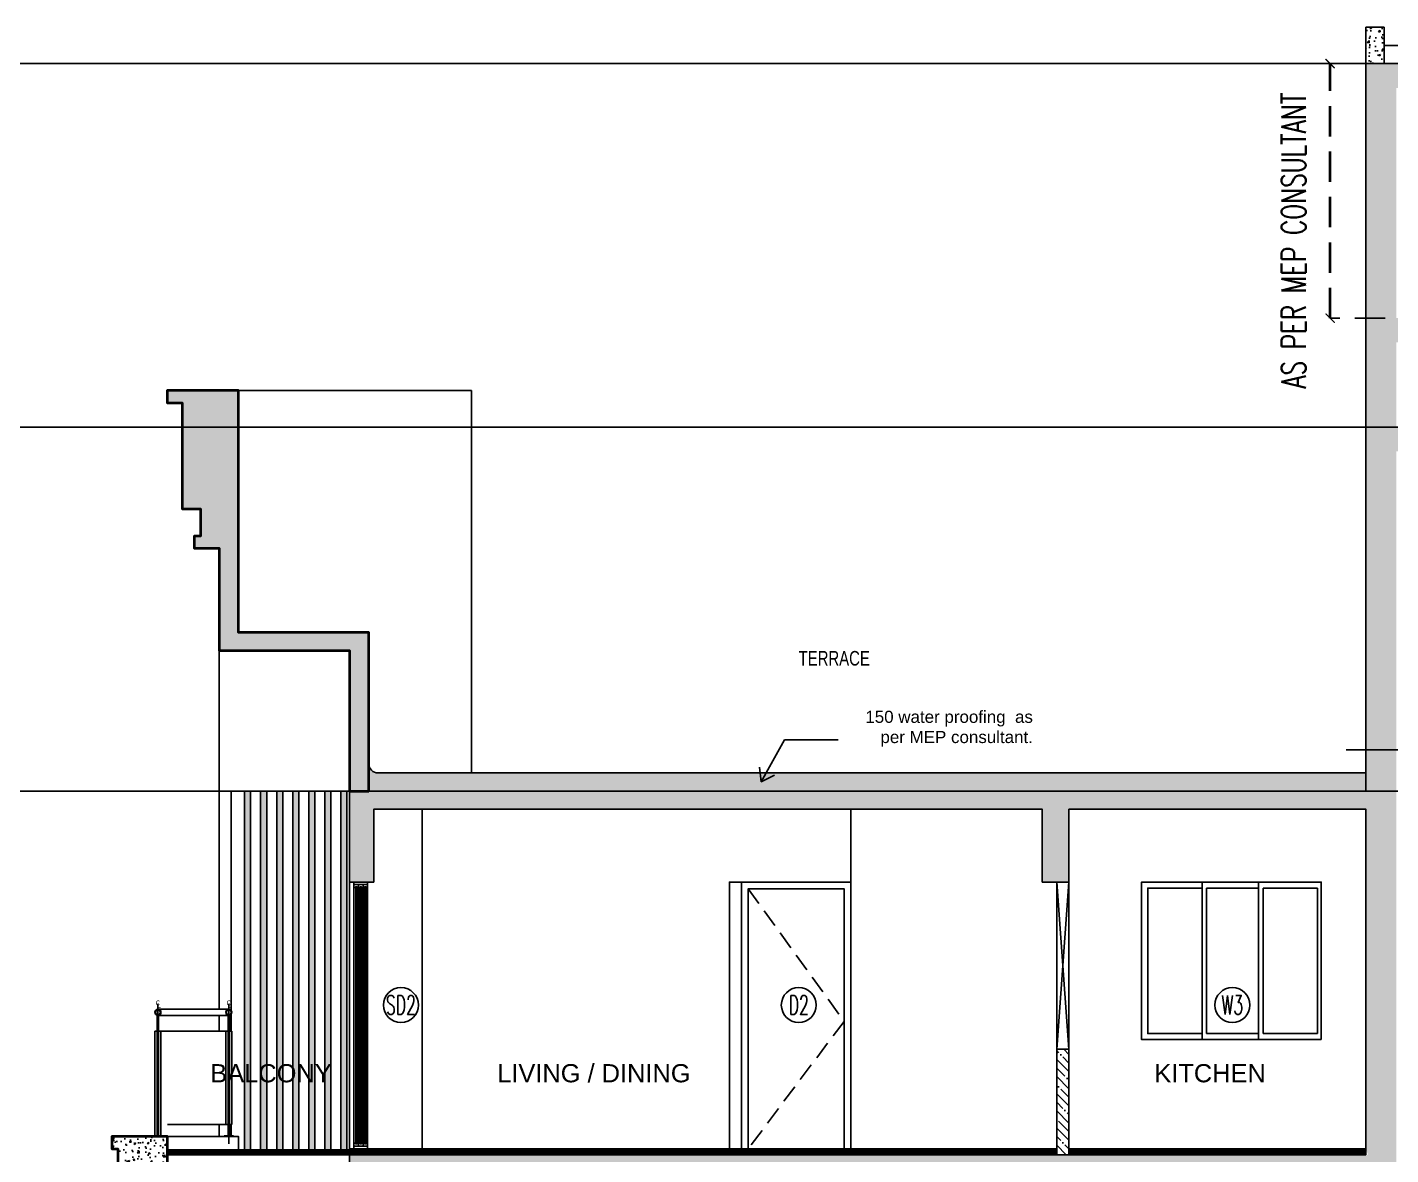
# Model space of a CAD drawing. Header units: millimetres. Extents: x -414464 to 1686, y -90036 to 108605.
# Drawn here: x -123459 to -112211, y 98565 to 107868 of the extents above; entities that cross this region are included whole.
import ezdxf
from ezdxf.enums import TextEntityAlignment as Align

# ---------------------------------------------------------------- set-up
doc = ezdxf.new("R2010")
doc.units = ezdxf.units.MM
doc.header["$LTSCALE"] = 1000
doc.header["$MEASUREMENT"] = 0
for name, pattern in [('( Hidden )', [0.375, 0.25, -0.125]), ('AUDIT_D_120904163729-0', [0]), ('CENTER', [2, 1.25, -0.25, 0.25, -0.25]), ('HIDDEN', [0.375, 0.25, -0.125]), ('HIDDEN2', [0.1875, 0.125, -0.0625]), ('T8_PROFILE SECTIONS$0$HIDDEN', [0.375, 0.25, -0.125])]:
    doc.linetypes.add(name, pattern=pattern)
doc.layers.get('0').update_dxf_attribs({"linetype": 'AUDIT_D_120904163729-0'})
for name, color, linetype in [('a-alu frame', 4, 'Continuous'), ('a-dim', 1, 'Continuous'), ('A-ELE', 1, 'Continuous'), ('a-ele 1', 252, 'Continuous'), ('a-floor finish', 26, 'Continuous'), ('a-hat rcc', 252, 'Continuous'), ('a-hat wall-100', 252, 'Continuous'), ('a-pl ele', 225, 'Continuous'), ('a-rcc', 3, 'Continuous'), ('A-RSP DOOR NO', 4, 'Continuous'), ('A-SUNK SLAB', 251, 'AUDIT_D_120904163729-0'), ('a-wall-100', 6, 'Continuous'), ('A-WIN', 5, 'Continuous'), ('a-window', 5, 'Continuous'), ('DETAIL TEXT', 84, 'HIDDEN'), ('Elev 01', 8, 'Continuous'), ('Elev 01 @ 1', 8, 'Continuous'), ('ELEV 5', 8, 'Continuous'), ('glass', 140, 'Continuous'), ('Leader', 2, 'AUDIT_D_120904163729-0'), ('LEVEL', 7, 'Continuous'), ('PRESTXT', 7, 'Continuous')]:
    doc.layers.add(name, color=color, linetype=linetype)
for name, color, linetype, lineweight in [('A-SLAB', 3, 'Continuous', 35), ('R0-18-10-2014-T1-1st Podium Floor Plan$0$Text', 7, 'Continuous', 0), ('T8_PROFILE SECTIONS$0$A-DIMENSION', 2, 'Continuous', 35), ('T8_PROFILE SECTIONS$0$a-Text', 4, 'Continuous', 0)]:
    doc.layers.add(name, color=color, linetype=linetype, lineweight=lineweight)
doc.styles.add('arial', font='sanss___.ttf')
doc.styles.add('ARIAL ARROW', font='arial.ttf')
doc.styles.add('DIM150', font='SIMPLEX.shx', dxfattribs={"width": 0.6})
doc.styles.add('Romans 1', font='romans.shx', dxfattribs={"height": 100})
doc.styles.add('T8_PROFILE SECTIONS$0$Romans 1', font='romans.shx', dxfattribs={"height": 200})
doc.styles.add('T8_PROFILE SECTIONS$0$RSP_TXT 500', font='swisscl.ttf', dxfattribs={"height": 250})
doc.dimstyles.new('ALPINE S', dxfattribs={"dimscale": 0, "dimtxt": 100, "dimasz": 75, "dimexe": 0, "dimexo": 0, "dimgap": 75, "dimtad": 1, "dimdec": 0, "dimzin": 0, "dimdsep": 46, "dimtxsty": 'Romans 1', "dimblk": 'ARCHTICK', "dimcen": 0.09, "dimclrd": 256, "dimclre": 256, "dimclrt": 7, "dimadec": 0, "dimazin": 0, "dimtfac": 1, "dimtdec": 0, "dimtofl": 0, "dimtmove": 1, "dimatfit": 0, "dimldrblk": 'OPEN90', "dimfxl": 1, "dimtolj": 1, "dimtzin": 0, "dimarcsym": 0})
doc.dimstyles.new('T8_PROFILE SECTIONS$0$ALPINE S', dxfattribs={"dimscale": 0, "dimtxt": 200, "dimasz": 75, "dimexe": 0, "dimexo": 0, "dimgap": 75, "dimtad": 1, "dimdec": 0, "dimzin": 0, "dimdsep": 46, "dimtxsty": 'T8_PROFILE SECTIONS$0$Romans 1', "dimblk": 'T8_PROFILE SECTIONS$0$_ArchTick', "dimcen": 0.09, "dimclrd": 256, "dimclre": 256, "dimclrt": 7, "dimadec": 0, "dimazin": 0, "dimtfac": 1, "dimtdec": 0, "dimtofl": 0, "dimtmove": 1, "dimatfit": 0, "dimldrblk": 'T8_PROFILE SECTIONS$0$_Open90', "dimfxl": 1, "dimtolj": 1, "dimtzin": 0, "dimarcsym": 0})

# ---------------------------------------------------------------- blocks, each defined once
blk = doc.blocks.new('A$C50ED7ECD')
at = {"layer": 'LEVEL', "color": 8, "linetype": 'HIDDEN2', "ltscale": 5}
for p, q in [((147.458654921169, 107.5678308440167), (63.49515281375341, 107.5678308440167)), ((147.458654921169, 104.5678315108671), (63.49514211126808, 104.5678315108682)), ((147.458654921169, 101.5649999453917), (63.49513061668841, 101.5649999453917))]:
    blk.add_line(p, q, dxfattribs=at)
blk = doc.blocks.new('window with railing')
at = {"layer": 'A-ELE'}
blk.add_lwpolyline([(-11244.8753560856, -340863.6866648021), (-11244.8753560856, -338663.6867499707)], dxfattribs=at)
at = {"layer": 'a-window', "color": 250}
for p, q in [((-11394.8753560856, -338708.6867806237), (-11394.8753560856, -340818.6867802009)), ((-11381.60035608523, -338708.6867806242), (-11381.60035608616, -340818.6867802023)), ((-11371.60035608523, -338708.6867806242), (-11371.60035608616, -340818.6867802023))]:
    blk.add_line(p, q, dxfattribs=at)
at = {"layer": 'a-window', "color": 1}
for p, q in [((-11357.3753560856, -338708.6867806242), (-11357.3753560856, -340818.6867802023)), ((-11319.8753560856, -338708.6867806242), (-11319.8753560856, -340818.6867802023)), ((-11319.8753560856, -338708.6867806237), (-11319.8753560856, -340818.6867802014)), ((-11282.3753560856, -338708.6867806237), (-11282.3753560856, -340818.6867802014))]:
    blk.add_line(p, q, dxfattribs=at)
at = {"layer": 'a-window', "color": 5}
for p, q in [((-11344.10035608616, -338708.6867806242), (-11344.10035608616, -340818.6867802009)), ((-11334.10035608523, -338708.6867806242), (-11334.10035608616, -340818.6867802014)), ((-11306.60035608616, -338708.6867806242), (-11306.60035608616, -340818.6867802009)), ((-11296.60035608523, -338708.6867806242), (-11296.60035608616, -340818.6867802014))]:
    blk.add_line(p, q, dxfattribs=at)
at = {"layer": 'a-window', "color": 4}
for points in [[(-11394.87535608653, -338683.6867806247), (-11394.87535608653, -338663.6867806247), (-11282.3753560856, -338663.6867806242), (-11282.3753560856, -338683.6867806242)], [(-11371.60035608523, -338708.6867806242), (-11357.3753560856, -338708.6867806242), (-11357.3753560856, -338683.6867806242), (-11394.87535608653, -338683.6867806247), (-11394.8753560856, -338708.6867806237), (-11381.60035608523, -338708.6867806242), (-11381.60035608523, -338702.6867806237), (-11371.60035608523, -338702.6867806242)], [(-11334.10035608523, -338708.6867806242), (-11319.8753560856, -338708.6867806237), (-11319.8753560856, -338683.6867806242), (-11357.3753560856, -338683.6867806242), (-11357.3753560856, -338708.6867806242), (-11344.10035608616, -338708.6867806242), (-11344.10035608523, -338702.6867806237), (-11334.10035608523, -338702.6867806242)], [(-11296.60035608523, -338708.6867806242), (-11282.3753560856, -338708.6867806237), (-11282.3753560856, -338683.6867806242), (-11319.8753560856, -338683.6867806242), (-11319.8753560856, -338708.6867806242), (-11306.60035608616, -338708.6867806242), (-11306.60035608523, -338702.6867806237), (-11296.60035608523, -338702.6867806242)], [(-11371.60035608616, -340818.6867802023), (-11357.3753560856, -340818.6867802023), (-11357.3753560856, -340843.6867802023), (-11394.8753560856, -340843.6867802023), (-11394.8753560856, -340818.6867802019), (-11381.60035608616, -340818.6867802023), (-11381.60035608523, -340824.6867802023), (-11371.60035608616, -340824.6867802023)], [(-11394.8753560856, -340863.6867495488), (-11394.8753560856, -340843.6867495488), (-11282.3753560856, -340843.6867802019), (-11282.3753560856, -340863.6867802019)], [(-11334.10035608616, -340818.6867802014), (-11319.8753560856, -340818.6867802014), (-11319.8753560856, -340843.6867802019), (-11357.3753560856, -340843.6867802023), (-11357.3753560856, -340818.6867802023), (-11344.10035608616, -340818.6867802023), (-11344.10035608616, -340824.6867802014), (-11334.10035608523, -340824.6867802014)], [(-11296.60035608616, -340818.6867802014), (-11282.3753560856, -340818.6867802014), (-11282.3753560856, -340843.6867802019), (-11319.8753560856, -340843.6867802023), (-11319.8753560856, -340818.6867802023), (-11306.60035608616, -340818.6867802023), (-11306.60035608616, -340824.6867802014), (-11296.60035608523, -340824.6867802014)]]:
    blk.add_lwpolyline(points, close=True, dxfattribs=at)
blk = doc.blocks.new('Door-Tag')
at = {"layer": 'A-RSP DOOR NO'}
blk.add_circle((2.79204505205e-05, 0.0008991847098514), 0.16, dxfattribs=at)
at = {"layer": 'A-RSP DOOR NO', "style": 'DIM150', "width": 0.6}
blk.add_attdef('DOOR-NO', text='', height=0.16, dxfattribs=at).set_placement((258.6177536226824, 64.00079918470873), align=Align.MIDDLE_CENTER)
blk = doc.blocks.new('_ArchTick')
at = {"color": 0, "linetype": 'ByBlock', "const_width": 0.15}
blk.add_lwpolyline([(-0.5, -0.5), (0.5, 0.5)], dxfattribs=at)
blk = doc.blocks.new('T8_PROFILE SECTIONS$0$_ArchTick')
at = {"color": 0, "linetype": 'ByBlock', "const_width": 0.15}
blk.add_lwpolyline([(-0.5, -0.5), (0.5, 0.5)], dxfattribs=at)
blk = doc.blocks.new('*D261')
at = {"layer": 'T8_PROFILE SECTIONS$0$A-DIMENSION', "linetype": 'T8_PROFILE SECTIONS$0$HIDDEN', "lineweight": -2, "transparency": 16777216}
for p, q in [((-112256.2613585335, 107567.8125036463), (-112711.147240657, 107567.8125036463)), ((-112256.2162126288, 105467.8256457716), (-112711.147240657, 105467.8256457716))]:
    blk.add_line(p, q, dxfattribs=at)
at = {"layer": 'T8_PROFILE SECTIONS$0$A-DIMENSION', "linetype": 'T8_PROFILE SECTIONS$0$HIDDEN', "transparency": 16777216}
blk.add_line((-112711.147240657, 105467.8256457716), (-112711.147240657, 107567.8125036463), dxfattribs=at)
at = {"layer": 'T8_PROFILE SECTIONS$0$A-DIMENSION', "linetype": 'ByBlock', "transparency": 16777216, "xscale": 75, "yscale": 75, "zscale": 75}
for p, rotation in [((-112711.147240657, 107567.8125036463), 90), ((-112711.147240657, 105467.8256457716), 270)]:
    blk.add_blockref('T8_PROFILE SECTIONS$0$_ArchTick', p, dxfattribs=dict(at, rotation=rotation))
at = {"layer": 'T8_PROFILE SECTIONS$0$A-DIMENSION', "color": 7, "linetype": 'ByBlock', "transparency": 16777216, "insert": (-113012.2168681439, 106108.0789061645), "char_height": 200, "attachment_point": 5, "rotation": 90, "style": 'T8_PROFILE SECTIONS$0$Romans 1'}
blk.add_mtext('\\A1;{\\W0.7;AS PER MEP CONSULTANT}', dxfattribs=at)
blk = doc.blocks.new('T8_PROFILE SECTIONS$0$_Open90')
at = {"color": 0, "linetype": 'ByBlock', "lineweight": -2}
for p, q in [((0, 0), (-1, 0)), ((-0.5, 0.5), (0, 0)), ((0, 0), (-0.5, -0.5))]:
    blk.add_line(p, q, dxfattribs=at)

msp = doc.modelspace()

# ---------------------------------------------------------------- hatches: boundary and pattern name
at = {"layer": 'a-dim', "ltscale": 0.7}
h = msp.add_hatch(color=8, dxfattribs=at)
edge = h.paths.add_edge_path()
edge.add_arc((-122381.280170076, 99740.00001370405), 25, 0, 360)
edge = h.paths.add_edge_path(flags=17)
edge.add_arc((-122381.280170076, 99740.00001370405), 20, 0, 360)
for points in [[(-122375.2551041017, 99583.74765023505), (-122387.2551041017, 99583.74765023505), (-122387.2551041017, 99558.74765023505), (-122375.2551041017, 99558.74765023505)], [(-122375.2508515654, 99583.74755808791), (-122387.2508515654, 99583.74755808791), (-122387.2508515654, 99558.74755808791), (-122375.2508515654, 99558.74755808791)]]:
    msp.add_hatch(color=8, dxfattribs=at).paths.add_polyline_path(points)
at = {"layer": 'a-floor finish', "ltscale": 3}
h = msp.add_hatch(dxfattribs=at)
h.set_pattern_fill('ANSI31', color=256, scale=100, angle=45)
h.set_pattern_definition([(90, (5105157.851785169, -1694940.867449597), (-12.5, 1.734723475976807e-15), [])])
h.paths.add_polyline_path([(-122301.2808191273, 98605.00001453022), (-120801.2795210237, 98605.00001454096), (-120801.281334924, 98564.99995332216), (-122301.2832157711, 98564.99995258551)])
at = {"layer": 'a-floor finish'}
h = msp.add_hatch(dxfattribs=at)
h.set_pattern_fill('ANSI31', color=256, scale=100, angle=45)
h.set_pattern_definition([(90, (10511838.7581658, -3460575.147288985), (-12.5, 1.734723475976807e-15), [])])
h.paths.add_polyline_path([(-120801.2802009296, 98565.00675470273), (-120801.2802009296, 98615.00675470245), (-114966.4822106626, 98614.99995354755), (-114966.4822106626, 98564.99995354761)])
h = msp.add_hatch(dxfattribs=at)
h.set_pattern_fill('ANSI31', color=256, scale=100, angle=45)
h.set_pattern_definition([(90, (10511208.109937, -3460575.147288985), (-12.5, 1.734723475976807e-15), [])])
h.paths.add_polyline_path([(-112416.2128655953, 98564.99995349326), (-112416.2128655953, 98614.99995349321), (-114866.7342437449, 98614.99995349617), (-114866.7342437449, 98564.99995349621)])
at = {"layer": 'a-hat rcc'}
h = msp.add_hatch(dxfattribs=at)
h.set_pattern_fill('AR-CONC', color=256, scale=20, style=0)
h.set_pattern_definition([(49.99999999999999, (-181260.0648309351, -158031.8356208354), (143.4520365201507, -12.55042699651902), [15, -165]), (355, (-181260.0648309351, -158031.8356208354), (-27.7502667226, 150.4384267400024), [12, -132]), (100.45144446, (-181248.1104947351, -158032.8814896354), (115.7017693454224, 137.8879981937259), [12.74803839999999, -140.2284223999999]), (46.18420000000002, (-181260.0648309351, -157991.8356208354), (213.4482661343145, -33.10385615861531), [22.49999999999999, -247.4999999999999]), (96.63563549, (-181242.2774819351, -157994.5942822354), (186.9323891348457, 194.8237201549101), [19.1220684, -210.342752]), (351.1841639899999, (-181260.0648309351, -157991.8356208354), (186.9323890109546, 194.823720053998), [18, -198.0000002]), (21, (-181240.0648309351, -158001.8356208354), (119.3814104236923, -80.52377813306776), [15, -165]), (326.0000000000001, (-181240.0648309351, -158001.8356208354), (48.66306638431634, 145.0300090093706), [12, -132]), (71.45144474, (-181230.1163801351, -158008.5459356354), (168.0444753459942, 64.50623056127077), [12.748038, -140.2284224]), (37.50000000000001, (-181260.0648309351, -158031.8356208354), (2.431971063458134, 66.5787707662623), [0, -130.4, 0, -134, 0, -132.5]), (7.499999999999999, (-181260.0648309351, -158031.8356208354), (52.61390748842972, 78.88234237647205), [0, -76.39999999999999, 0, -127.4, 0, -50.5]), (327.5, (-181304.6648309351, -158031.8356208354), (106.7644872344818, -4.510974346875951), [0, -50, 0, -156, 0, -207]), (317.5, (-181324.6648309351, -158031.8356208354), (116.6372338684772, 20.02099646646354), [0, -65, 0, -103.6, 0, -147])])
h.paths.add_polyline_path([(-112416.2128655962, 107567.8442865936), (-112416.2128655962, 107867.8442865938), (-112266.2128655953, 107867.8442865938), (-112266.2128655962, 107567.8447344424)])
h = msp.add_hatch(dxfattribs=at)
h.set_pattern_fill('AR-CONC', color=256, scale=20, style=0)
h.set_pattern_definition([(49.99999999999999, (5102238.445082882, -1772900.867448915), (143.4520365201507, -12.55042699651902), [15, -165]), (355, (5102238.445082882, -1772900.867448915), (-27.7502667226, 150.4384267400024), [12, -132]), (100.45144446, (5102250.399419082, -1772901.913317715), (115.7017693454224, 137.8879981937259), [12.74803839999998, -140.2284223999997]), (46.1842, (5102238.445082882, -1772860.867448915), (213.4482661343145, -33.10385615861531), [22.49999999999996, -247.4999999999997]), (96.63563548999997, (5102256.232431883, -1772863.626110315), (186.9323891348457, 194.8237201549101), [19.1220684, -210.342752]), (351.1841639899999, (5102238.445082882, -1772860.867448915), (186.9323890109546, 194.823720053998), [18, -198.0000002]), (20.99999999999999, (5102258.445082882, -1772870.867448915), (119.3814104236923, -80.52377813306776), [15, -165]), (326, (5102258.445082882, -1772870.867448915), (48.66306638431634, 145.0300090093706), [12, -132]), (71.45144474000001, (5102268.393533682, -1772877.577763715), (168.0444753459942, 64.50623056127077), [12.748038, -140.2284224]), (37.50000000000001, (5102238.445082882, -1772900.867448915), (2.431971063458134, 66.5787707662623), [0, -130.4, 0, -134, 0, -132.5]), (7.499999999999991, (5102238.445082882, -1772900.867448915), (52.61390748842972, 78.88234237647205), [0, -76.39999999999998, 0, -127.4, 0, -50.49999999999999]), (327.5, (5102193.845082883, -1772900.867448915), (106.7644872344818, -4.510974346875952), [0, -50.00000000000001, 0, -156, 0, -207]), (317.5, (5102173.845082883, -1772900.867448915), (116.6372338684772, 20.02099646646354), [0, -65, 0, -103.6, 0, -147])])
edge = h.paths.add_edge_path()
edge.add_line((-103990.9430540304, 101564.9999529244), (-103990.9430540304, 104367.8119066441))
edge.add_line((-103990.9430540304, 104367.8119066441), (-105992.8299897104, 104368.6325104749))
edge.add_line((-105992.8299897106, 104368.6325104758), (-105992.8299894917, 101564.918683416))
edge.add_line((-105992.8299894917, 101564.9186834151), (-106190.9139330394, 101564.9999527941))
edge.add_line((-106190.9139330394, 101564.9999527941), (-106191.3804414794, 104368.632510474))
edge.add_line((-106191.3804414792, 104368.6325104749), (-112166.1415826069, 104367.8445530431))
edge.add_line((-112166.1415833647, 104367.8445382047), (-112166.1415833647, 101564.9999376511))
edge.add_line((-112166.1415833647, 101564.9999376511), (-112392.7937112572, 101564.9999524895))
edge.add_line((-112416.2128655939, 101564.9999524895), (-112416.2128655967, 107567.8442865936))
edge.add_line((-112392.7937112597, 107567.8442865927), (-103740.9888233773, 107567.8119066441))
edge.add_line((-103740.9888233773, 107567.8119066451), (-103740.9888233773, 106967.8119066451))
edge.add_line((-103740.9888233773, 106967.8119066451), (-103941.1535430104, 106967.811906632))
edge.add_line((-103941.1535430101, 106967.811906632), (-103941.1535430111, 107367.8119066311))
edge.add_line((-103941.1535430111, 107367.811906632), (-108566.4593337516, 107367.8306099279))
edge.add_line((-108566.459333752, 107367.830609927), (-108566.459333752, 105267.7956598569))
edge.add_line((-108566.459333752, 105267.7956598569), (-112166.1629677558, 105267.8549986956))
edge.add_line((-112166.1629677558, 105267.8549986956), (-112166.1463347602, 104567.8425937257))
edge.add_line((-112166.1463347602, 104567.8425937257), (-103740.9888233757, 104567.811906632))
edge.add_line((-103740.9888233754, 104567.811906633), (-103740.9888233745, 101564.9999529123))
edge.add_line((-103740.9888233745, 101564.9999529123), (-103990.9430540304, 101564.9999529254))
edge = h.paths.add_edge_path(flags=16)
edge.add_line((-112166.212865581, 107367.8434234091), (-112166.1677196801, 105467.8433539194))
edge.add_line((-112166.1677196801, 105467.8433539194), (-108766.4593337495, 105468.0955620548))
edge.add_line((-108766.4593337502, 105468.0955620548), (-108766.459333752, 107368.0955620566))
edge.add_line((-108766.459333752, 107368.0955620566), (-112166.2128655953, 107367.8440031549))
at = {"layer": 'a-hat rcc', "ltscale": 2}
h = msp.add_hatch(dxfattribs=at)
h.set_pattern_fill('AR-CONC', color=256, scale=20, style=0)
h.set_pattern_definition([(49.99999999999999, (-171093.7882559519, -158031.867919245), (143.4520365201507, -12.55042699651902), [15, -165]), (355, (-171093.7882559519, -158031.867919245), (-27.7502667226, 150.4384267400024), [12, -132]), (100.45144446, (-171081.8339197519, -158032.9137880451), (115.7017693454224, 137.8879981937259), [12.74803839999999, -140.2284223999998]), (46.18420000000002, (-171093.7882559519, -157991.867919245), (213.4482661343145, -33.10385615861531), [22.49999999999998, -247.4999999999998]), (96.63563549, (-171076.0009069519, -157994.626580645), (186.9323891348457, 194.8237201549101), [19.1220684, -210.342752]), (351.1841639899999, (-171093.7882559519, -157991.867919245), (186.9323890109546, 194.823720053998), [18, -198.0000002]), (21, (-171073.7882559519, -158001.867919245), (119.3814104236923, -80.52377813306776), [15, -165]), (326.0000000000001, (-171073.7882559519, -158001.867919245), (48.66306638431634, 145.0300090093706), [12, -132]), (71.45144474, (-171063.8398051519, -158008.5782340451), (168.0444753459942, 64.50623056127077), [12.748038, -140.2284224]), (37.50000000000001, (-171093.7882559519, -158031.867919245), (2.431971063458134, 66.5787707662623), [0, -130.4, 0, -134, 0, -132.5]), (7.499999999999999, (-171093.7882559519, -158031.867919245), (52.61390748842972, 78.88234237647205), [0, -76.39999999999999, 0, -127.4, 0, -50.5]), (327.5, (-171138.3882559519, -158031.867919245), (106.7644872344818, -4.510974346875951), [0, -50, 0, -156, 0, -207]), (317.5, (-171158.3882559519, -158031.867919245), (116.6372338684772, 20.02099646646354), [0, -65, 0, -103.6, 0, -147])])
h.paths.add_polyline_path([(-120641.2298721205, 101564.9994426634), (-120641.2298720614, 102874.9807146167), (-121716.2253203704, 102874.9807146167), (-121716.2253203664, 104869.8621349347), (-122306.4196534592, 104869.8064584428), (-122306.4196534592, 104769.7742943925), (-122181.3794483978, 104769.7742943925), (-122181.3794483978, 103894.4928212449), (-122031.331202321, 103894.4928212449), (-122031.331202321, 103669.4933073198), (-122081.3472843461, 103669.4933073198), (-122081.3472843461, 103569.4405614644), (-121876.2813480298, 103569.4405614644), (-121876.2813480762, 102724.9324685367), (-120801.2813349184, 102724.9324685385), (-120801.280170076, 101564.9999536859)])
at = {"layer": 'a-hat rcc'}
h = msp.add_hatch(dxfattribs=at)
h.set_pattern_fill('AR-CONC', color=256, scale=20, style=0)
h.set_pattern_definition([(49.99999999999999, (5259827.995174473, -1664109.279887835), (143.4520365201507, -12.55042699651902), [15, -165]), (355, (5259827.995174473, -1664109.279887835), (-27.7502667226, 150.4384267400024), [12, -132]), (100.45144446, (5259839.949510673, -1664110.325756636), (115.7017693454224, 137.8879981937259), [12.74803839999998, -140.2284223999996]), (46.18420000000002, (5259827.995174473, -1664069.279887835), (213.4482661343145, -33.10385615861531), [22.49999999999995, -247.4999999999996]), (96.63563548999993, (5259845.782523474, -1664072.038549235), (186.9323891348457, 194.8237201549101), [19.1220684, -210.342752]), (351.1841639899999, (5259827.995174473, -1664069.279887835), (186.9323890109546, 194.823720053998), [18, -198.0000002]), (21, (5259847.995174474, -1664079.279887835), (119.3814104236923, -80.52377813306776), [15, -165]), (326.0000000000001, (5259847.995174474, -1664079.279887835), (48.66306638431634, 145.0300090093706), [12, -132]), (71.45144474, (5259857.943625273, -1664085.990202635), (168.0444753459942, 64.50623056127077), [12.748038, -140.2284224]), (37.50000000000001, (5259827.995174473, -1664109.279887835), (2.431971063458134, 66.5787707662623), [0, -130.4, 0, -134, 0, -132.5]), (7.499999999999999, (5259827.995174473, -1664109.279887835), (52.61390748842972, 78.88234237647205), [0, -76.39999999999999, 0, -127.4, 0, -50.49999999999999]), (327.5, (5259783.395174474, -1664109.279887835), (106.7644872344818, -4.510974346875952), [0, -50.00000000000001, 0, -156, 0, -207]), (317.5, (5259763.395174474, -1664109.279887835), (116.6372338684772, 20.02099646646354), [0, -65, 0, -103.6, 0, -147])])
h.paths.add_polyline_path([(-112166.2128655953, 101564.999953338), (-120801.2807525, 101564.999953338), (-120801.2807525, 101414.9999530041), (-120801.2807525, 101214.9999534946), (-120801.2807525, 100814.9999533222), (-120601.2800244699, 100814.9999441323), (-120601.2800244699, 101414.9999438009), (-115086.4952323286, 101414.9962656889), (-115086.3919271466, 100814.9998961162), (-114866.2467356911, 100814.9998961239), (-114866.3500410132, 101414.9962664873), (-112416.2128655953, 101414.9999534745), (-112416.2128655953, 98614.99995349321), (-112397.9363830216, 98564.99995316357), (-112397.8460242828, 98564.99995316357), (-112166.2128655953, 98564.99995316357)])
at = {"layer": 'a-hat rcc', "ltscale": 2}
h = msp.add_hatch(dxfattribs=at)
h.set_pattern_fill('AR-CONC', color=256, scale=20, style=0)
h.set_pattern_definition([(49.99999999999999, (-171093.7913160562, -158031.8677967364), (143.4520365201507, -12.55042699651902), [15, -165]), (355, (-171093.7913160562, -158031.8677967364), (-27.7502667226, 150.4384267400024), [12, -132]), (100.45144446, (-171081.8369798562, -158032.9136655364), (115.7017693454224, 137.8879981937259), [12.74803839999999, -140.2284223999998]), (46.18420000000002, (-171093.7913160562, -157991.8677967364), (213.4482661343145, -33.10385615861531), [22.49999999999998, -247.4999999999998]), (96.63563549, (-171076.0039670562, -157994.6264581364), (186.9323891348457, 194.8237201549101), [19.1220684, -210.342752]), (351.1841639899999, (-171093.7913160562, -157991.8677967364), (186.9323890109546, 194.823720053998), [18, -198.0000002]), (21, (-171073.7913160562, -158001.8677967364), (119.3814104236923, -80.52377813306776), [15, -165]), (326.0000000000001, (-171073.7913160562, -158001.8677967364), (48.66306638431634, 145.0300090093706), [12, -132]), (71.45144474, (-171063.8428652562, -158008.5781115364), (168.0444753459942, 64.50623056127077), [12.748038, -140.2284224]), (37.50000000000001, (-171093.7913160562, -158031.8677967364), (2.431971063458134, 66.5787707662623), [0, -130.4, 0, -134, 0, -132.5]), (7.499999999999999, (-171093.7913160562, -158031.8677967364), (52.61390748842972, 78.88234237647205), [0, -76.39999999999999, 0, -127.4, 0, -50.5]), (327.5, (-171138.3913160562, -158031.8677967364), (106.7644872344818, -4.510974346875951), [0, -50, 0, -156, 0, -207]), (317.5, (-171158.3913160562, -158031.8677967364), (116.6372338684772, 20.02099646646354), [0, -65, 0, -103.6, 0, -147])])
h.paths.add_polyline_path([(-122301.2844224521, 97664.36497380314), (-122301.2844224521, 97815.00010590543), (-122301.3222751643, 97814.99849630435), (-122301.3219708758, 98714.99914618608), (-122761.2828037827, 98715.00075576667), (-122761.2828037827, 98615.00025901411), (-122711.3124244078, 98615.00025901411), (-122711.3124244078, 98339.9998521826), (-122586.3124244087, 98339.9998521826), (-122586.3124244087, 98115.00027231898), (-122611.3124244087, 98115.00027231898), (-122611.386069695, 98014.99988189738), (-122561.2844226123, 98014.96294967018), (-122561.2844226123, 97664.3649738022)])
at = {"layer": 'a-hat rcc'}
h = msp.add_hatch(dxfattribs=at)
h.set_pattern_fill('AR-CONC', color=256, scale=20, style=0)
h.set_pattern_definition([(49.99999999999999, (5259827.995174473, -1667109.279887835), (143.4520365201507, -12.55042699651902), [15, -165]), (355, (5259827.995174473, -1667109.279887835), (-27.7502667226, 150.4384267400024), [12, -132]), (100.45144446, (5259839.949510673, -1667110.325756636), (115.7017693454224, 137.8879981937259), [12.74803839999998, -140.2284223999996]), (46.18420000000002, (5259827.995174473, -1667069.279887835), (213.4482661343145, -33.10385615861531), [22.49999999999995, -247.4999999999996]), (96.63563548999993, (5259845.782523474, -1667072.038549235), (186.9323891348457, 194.8237201549101), [19.1220684, -210.342752]), (351.1841639899999, (5259827.995174473, -1667069.279887835), (186.9323890109546, 194.823720053998), [18, -198.0000002]), (21, (5259847.995174474, -1667079.279887835), (119.3814104236923, -80.52377813306776), [15, -165]), (326.0000000000001, (5259847.995174474, -1667079.279887835), (48.66306638431634, 145.0300090093706), [12, -132]), (71.45144474, (5259857.943625273, -1667085.990202635), (168.0444753459942, 64.50623056127077), [12.748038, -140.2284224]), (37.50000000000001, (5259827.995174473, -1667109.279887835), (2.431971063458134, 66.5787707662623), [0, -130.4, 0, -134, 0, -132.5]), (7.499999999999999, (5259827.995174473, -1667109.279887835), (52.61390748842972, 78.88234237647205), [0, -76.39999999999999, 0, -127.4, 0, -50.49999999999999]), (327.5, (5259783.395174474, -1667109.279887835), (106.7644872344818, -4.510974346875952), [0, -50.00000000000001, 0, -156, 0, -207]), (317.5, (5259763.395174474, -1667109.279887835), (116.6372338684772, 20.02099646646354), [0, -65, 0, -103.6, 0, -147])])
h.paths.add_polyline_path([(-112166.2128655953, 98564.99995333796), (-120801.2807525, 98564.99995333796), (-120801.2807525, 98414.9999530041), (-122301.2832154517, 98414.99995300613), (-122301.2832154517, 98214.99995349463), (-120801.2807525, 98214.99995349463), (-120801.2807525, 97814.99995332216), (-120601.2800244699, 97814.99994413235), (-120601.2800244699, 98414.99994380085), (-115086.4952323286, 98414.99626568891), (-115086.3919271466, 97814.99989611625), (-114866.2467356911, 97814.99989612386), (-114866.3500410132, 98414.99626648733), (-112416.2128655953, 98414.99995347453), (-112416.2128655953, 95614.99995349321), (-112397.9363830216, 95564.99995316357), (-112397.8460242828, 95564.99995316357), (-112166.2128655953, 95564.99995316357)])
at = {"layer": 'a-hat wall-100'}
h = msp.add_hatch(dxfattribs=at)
h.set_pattern_fill('ANSI35', color=256, scale=400, angle=90, style=0)
h.set_pattern_definition([(135, (10517300.37100104, -3460575.147288985), (-70.71067811865477, -70.71067811865476), []), (135, (10517300.37100104, -3460504.436610985), (-70.71067811865477, -70.71067811865476), [125, -25, 0, -25])])
h.paths.add_polyline_path([(-114966.4822106617, 98564.99995349349), (-114866.2811705264, 98564.99995349349), (-114866.281170591, 99434.99995349321), (-114966.4822107263, 99434.99995349321)])
at = {"layer": 'A-SUNK SLAB', "linetype": 'ByBlock'}
h = msp.add_hatch(dxfattribs=at)
h.set_pattern_fill('AR-HBONE', color=256, scale=10, angle=450)
h.set_pattern_definition([(224.9999999999999, (-5911515.948688889, -1776917.933771092), (-4.124840134256463e-14, -56.5685424949238), [120, -40]), (314.9999999999999, (-5911544.232960138, -1776946.218042342), (-4.124840134256463e-14, -56.5685424949238), [120, -40])])
edge = h.paths.add_edge_path()
edge.add_line((-120641.2298721205, 101565.0001795309), (-112416.7230224164, 101565.0001795289))
edge.add_line((-112416.7230224164, 101565.0001795289), (-112416.7230224164, 101715.0001798819))
edge.add_line((-112416.7230224164, 101715.0001798819), (-120566.2847539149, 101715.0001798839))
edge.add_arc((-120566.2298105171, 101790.0001599358), 75.00000017712598, 179.9999999999555, 269.9580263322521, ccw=False)
edge.add_line((-120641.2298106942, 101790.0001599359), (-120641.2298721205, 101565.0001795309))
at = {"layer": 'Elev 01', "ltscale": 0.7}
h = msp.add_hatch(color=8, dxfattribs=at)
edge = h.paths.add_edge_path(flags=16)
edge.add_arc((-121796.5808004163, 99740.00001370396), 20, 630, 989.9999999999999)
edge = h.paths.add_edge_path()
edge.add_arc((-121796.5808004163, 99740.00001370396), 25.00000000000001, 630, 989.9999999999999)
for points in [[(-121802.5514819058, 99583.7475580884), (-121802.5514819058, 99558.74755808852), (-121790.5514819058, 99558.74755808852), (-121790.5514819058, 99583.7475580884)], [(-121802.5514819058, 98845.00001746077), (-121802.5514819058, 98820.0000174608), (-121790.5514819058, 98820.0000174608), (-121790.5514819058, 98845.00001746077)]]:
    msp.add_hatch(color=8, dxfattribs=at).paths.add_polyline_path(points)
at = {"layer": 'ELEV 5', "ltscale": 0.7}
h = msp.add_hatch(dxfattribs=at)
h.set_pattern_fill('DOTS', color=256, scale=150)
h.set_pattern_definition([(0, (-181276.8663682709, -78231.86800095851), (4.6875, 9.375), [0, -9.375])])
h.paths.add_polyline_path([(-121666.550022504, 101564.9999508737), (-121616.5500225313, 101564.9999508737), (-121616.5500227881, 98605.00001453552), (-121666.5500227608, 98605.00001453552)])
h.paths.add_polyline_path([(-121534.1698557229, 101564.9999508737), (-121484.1698557229, 101564.9999508737), (-121484.1698559797, 98605.00001453552), (-121534.1698559797, 98605.00001453552)])
h.paths.add_polyline_path([(-121401.2429419874, 101564.9999508737), (-121351.2429419874, 101564.9999508737), (-121351.2429422442, 98605.00001453552), (-121401.2429422442, 98605.00001453552)])
h.paths.add_polyline_path([(-121268.8627674698, 101564.9999508737), (-121218.8627674698, 101564.9999508737), (-121218.8627677266, 98605.00001453552), (-121268.8627677266, 98605.00001453552)])
h.paths.add_polyline_path([(-121136.4825929522, 101564.9999508737), (-121086.4825929521, 101564.9999508737), (-121086.4825932089, 98605.00001453552), (-121136.482593209, 98605.00001453552)])
h.paths.add_polyline_path([(-121004.1012413396, 101564.9999508737), (-120954.1024106794, 101564.9999508737), (-120954.1024109362, 98605.00001453552), (-121004.1012415964, 98605.00001453552)])
at = {"layer": 'ELEV 5'}
h = msp.add_hatch(dxfattribs=at)
h.set_pattern_fill('DOTS', color=256, scale=150)
h.set_pattern_definition([(0, (-181260.5749943307, -78231.86800095851), (4.6875, 9.375), [0, -9.375])])
h.paths.add_polyline_path([(-120871.7210751061, 101564.9999508737), (-120821.7222444459, 101564.9999508737), (-120821.7222447027, 98605.00001453552), (-120871.7210753629, 98605.00001453552)])

# ---------------------------------------------------------------- linework, layer by layer
at = {"layer": 'a-dim', "color": 5, "linetype": 'CENTER', "ltscale": 0.25}
msp.add_line((-122381.280170076, 98714.9994259907, -0.2336647026214931), (-122381.280170076, 99809.71216846524, 0.113302379576719), dxfattribs=at)
at = {"layer": 'a-dim', "ltscale": 0.7}
for p, q in [((-122386.280170076, 99715.13548250693, 0.113302379576719), (-122386.2801700769, 99583.40001370419, 0.113302379576719)), ((-122376.280170076, 99715.13548250693, 0.113302379576719), (-122376.2801700769, 99583.40001370419, 0.113302379576719)), ((-122356.2844226132, 99583.40010585086, -0.2509096798781342), (-122406.2844226132, 99583.40010585086, -0.2509096798781342)), ((-122406.2844226132, 98714.99951349039, -0.5978767620763463), (-122406.2844226132, 99583.40010585086, -0.2509096798781342)), ((-122356.2801700769, 99583.40001370419, 0.113302379576719), (-122406.2801700769, 99583.40001370419, 0.113302379576719)), ((-122406.2801700768, 98714.99951347536, -0.2336647026214931), (-122406.2801700769, 99583.40001370419, 0.113302379576719)), ((-122356.2844226132, 98714.99933852095, -0.5978767620763463), (-122356.2844226132, 99583.40010585086, -0.2509096798781342)), ((-122356.2801700768, 98714.99933850604, -0.2336647026214931), (-122356.2801700769, 99583.40001370419, 0.113302379576719))]:
    msp.add_line(p, q, dxfattribs=at)
for radius in [25, 20]:
    msp.add_circle((-122381.280170076, 99740.00001370405, 0.113302379576719), radius, dxfattribs=at)
at = {"layer": 'A-ELE'}
msp.add_line((-112266.2128655962, 107717.8442865938, 4.013163967808708e-09), (-103890.9888233773, 107717.8766660702, -0.6696363927930533), dxfattribs=at)
at = {"layer": 'a-ele 1', "color": 8, "linetype": 'HIDDEN', "ltscale": 0.6, "elevation": -0.2373970053673828}
msp.add_lwpolyline([(-117511.0406590541, 100759.9999532536), (-116720.9741422509, 99664.99995315309), (-117511.0406590541, 98614.99995325335)], dxfattribs=at)
at = {"layer": 'a-floor finish', "ltscale": 3}
for points, elevation in [([(-122301.2808191273, 98605.00001453022), (-120801.2795210237, 98605.00001454096), (-120801.281334924, 98564.99995332216), (-122301.2832157711, 98564.99995258551)], -0.6271914719965936), ([(-120801.2802009296, 98565.00675470273), (-120801.2802009296, 98615.00675470245), (-114966.4822106626, 98614.99995354755), (-114966.4822106626, 98564.99995354761)], -0.5978767620764082), ([(-112416.2128655953, 98564.99995349326), (-112416.2128655953, 98614.99995349321), (-114866.7342437449, 98614.99995349617), (-114866.7342437449, 98564.99995349621)], -0.5978767620764082)]:
    msp.add_lwpolyline(points, close=True, dxfattribs=dict(at, elevation=elevation))
at = {"layer": 'a-pl ele', "color": 8, "linetype": '( Hidden )', "ltscale": 300, "elevation": -0.5756219956243851}
msp.add_lwpolyline([(-112578.1229229513, 101904.9925008558), (-108023.2201761538, 101904.9925008558)], dxfattribs=at)
at = {"layer": 'a-pl ele', "elevation": -0.1333558576437822}
for points in [[(-120201.2128678313, 98614.99995325341), (-120201.2128678313, 101414.9999527643)], [(-116666.2128678313, 100814.9999532535), (-116666.2128678313, 101414.9999527643)], [(-117666.2059349314, 98614.99995325341), (-117666.2059349314, 100814.9999532535), (-116666.2128678313, 100814.9999532535), (-116666.2128678313, 98614.99995325341)]]:
    msp.add_lwpolyline(points, dxfattribs=at)
at = {"layer": 'a-pl ele', "color": 8, "elevation": -0.2373970053673828}
for points in [[(-116665.9741422509, 98614.99995325341), (-116665.9741422509, 100814.9999532535), (-117566.0406590541, 100814.9999532535), (-117566.0406590541, 98614.99995325341)], [(-116720.9741422509, 98614.99995325341), (-116720.9741422509, 100759.9999532536), (-117511.0406590541, 100759.9999532536), (-117511.0406590541, 98614.99995325341)]]:
    msp.add_lwpolyline(points, dxfattribs=at)
at = {"layer": 'a-pl ele', "color": 5, "elevation": -0.02225476645202357}
msp.add_lwpolyline([(-114966.4822107263, 99434.99995349321), (-114866.2811705525, 99434.99995349321), (-114866.2811705525, 100814.9998961245), (-114966.4822107263, 100814.9998961245)], close=True, dxfattribs=at)
at = {"layer": 'a-pl ele', "color": 5}
for points, elevation in [([(-114966.4822107263, 99434.99995349321), (-114866.2811705525, 100814.9998961245)], -0.1333558576437822), ([(-114966.4822107263, 100814.9998961218), (-114866.2811705525, 99434.99995349321)], -0.1111010911917586)]:
    msp.add_lwpolyline(points, dxfattribs=dict(at, elevation=elevation))
at = {"layer": 'a-rcc'}
for p, q in [((-103740.9888233764, 107567.811906633, 3.892637323588133e-09), (-112416.2128655962, 107567.8442865936, 1.142286265576331e-08)), ((-112416.2128655953, 101564.9999528628), (-112416.2128655962, 107567.8442865936))]:
    msp.add_line(p, q, dxfattribs=at)
at = {"layer": 'a-rcc', "elevation": 1.255023714119563e-08}
msp.add_lwpolyline([(-112416.2128655962, 107567.8442865936), (-112416.2128655962, 107867.8442865938), (-112266.2128655953, 107867.8442865938), (-112266.2128655962, 107567.8447344424)], close=True, dxfattribs=at)
at = {"layer": 'a-rcc'}
for points in [[(-112416.2128655953, 101564.9999528628), (-120801.2807525, 101564.9999536993), (-120801.2807525, 101414.9999530041), (-120801.2819173481, 101214.9999534946), (-120801.281626136, 100814.9999533222), (-120601.2798788639, 100814.9999533222), (-120601.280170076, 101414.9999529907), (-115086.4952330541, 101414.9999526724), (-115086.3574922852, 100814.9998961156), (-114866.2811705525, 100814.9998961245), (-114866.2811705587, 101414.9999534745), (-112416.2128655953, 101414.9999534745), (-112416.2128655953, 98614.99995349321), (-112416.2128655953, 98564.99995316357), (-112416.1225068565, 98564.99995316357)], [(-112416.1225068565, 98564.99995286275), (-120801.2807525, 98564.99995369925), (-120801.2807525, 98414.99995300408), (-122301.2832154517, 98414.99995300408), (-122301.2832154517, 98414.99995300408), (-122301.2832154517, 98214.99995349463), (-122301.2832154517, 98214.99995349463), (-122301.2832154517, 98214.99995349463), (-120801.2819173481, 98214.99995349463), (-120801.281626136, 97814.99995332216), (-120601.2798788639, 97814.99995332216), (-120601.280170076, 98414.99995299066), (-115086.4952330541, 98414.99995267235), (-115086.3574922852, 97814.99989611562), (-114866.2811705525, 97814.9998961245), (-114866.2811705587, 98414.99995347453), (-112416.2128655953, 98414.99995347453), (-112416.2128655953, 95614.99995349321), (-112416.2128655953, 95564.99995316357), (-112416.1225068565, 95564.99995316357)]]:
    msp.add_lwpolyline(points, dxfattribs=at)
at = {"layer": 'a-rcc', "elevation": -0.1656373631293613}
msp.add_lwpolyline([(-120801.2819173481, 98564.99995329225), (-120801.2819173481, 98564.99995329225), (-120801.2819173517, 98564.99995267311), (-120801.2819173481, 98564.99995329225), (-120801.2807525, 98564.99995329225)], dxfattribs=at)
at = {"layer": 'A-SLAB', "linetype": 'ByBlock'}
msp.add_lwpolyline([(-120641.2298721205, 101564.9994426634), (-120641.2298720614, 102874.9807146167), (-121716.2253203704, 102874.9807146167), (-121716.2253203664, 104869.8621349347), (-122306.4196534592, 104869.8064584428), (-122306.4196534592, 104769.7742943925), (-122181.3794483978, 104769.7742943925), (-122181.3794483978, 103894.4928212449), (-122031.331202321, 103894.4928212449), (-122031.331202321, 103669.4933073198), (-122081.3472843461, 103669.4933073198), (-122081.3472843461, 103569.4405614644), (-121876.2813480298, 103569.4405614644), (-121876.2813480762, 102724.9324685367), (-120801.2813349184, 102724.9324685385), (-120801.280170076, 101564.9999536859)], close=True, dxfattribs=at)
at = {"layer": 'A-SLAB', "linetype": 'ByBlock', "elevation": -0.2509096798781342}
msp.add_lwpolyline([(-122301.2844224521, 97664.36497380314), (-122301.2844224521, 97815.00010590543), (-122301.3222751643, 97814.99849630435), (-122301.3219708758, 98714.99914618608), (-122761.2828037827, 98715.00075576667), (-122761.2828037827, 98615.00025901411), (-122711.3124244078, 98615.00025901411), (-122711.3124244078, 98339.9998521826), (-122586.3124244087, 98339.9998521826), (-122586.3124244087, 98115.00027231898), (-122611.3124244087, 98115.00027231898), (-122611.386069695, 98014.99988189738), (-122561.2844226123, 98014.96294967018), (-122561.2844226123, 97664.3649738022)], close=True, dxfattribs=at)
at = {"layer": 'A-SUNK SLAB', "linetype": 'ByBlock'}
msp.add_lwpolyline([(-120641.2298721205, 101565.0001795309), (-112416.7230224164, 101565.0001795289), (-112416.7230224164, 101715.0001798819), (-120566.2847539149, 101715.0001798839, -0.4139990113131126), (-120641.2298106942, 101790.0001599359)], format="xyb", close=True, dxfattribs=at)
at = {"layer": 'a-wall-100', "ltscale": 3, "elevation": -0.02225476645202357}
msp.add_lwpolyline([(-114966.4822106617, 98564.99995349349), (-114866.2811705264, 98564.99995349349), (-114866.281170591, 99434.99995349321), (-114966.4822107263, 99434.99995349321)], close=True, dxfattribs=at)
at = {"layer": 'A-WIN'}
for p, q in [((-112784.4893504049, 100814.9998961216, -0.2667117152875644), (-114266.2128678322, 100814.9998961216, 3300.104561916116)), ((-113767.9628678213, 100814.9998961156, 0.1544551401681206), (-113767.9628678431, 99514.99995635243, -0.4111401164225937)), ((-113301.7128678318, 100814.9998961156, -0.1333558576440096), (-113301.7128678536, 99514.99995635243, -0.6989511142347241)), ((-113730.4628678113, 100764.9998961158, 0.4422661379803047), (-113730.4628678322, 99564.99995635226, -0.1233291186104096)), ((-113264.2128678217, 100764.9998961158, 0.1544551401681745), (-113264.2128678427, 99564.99995635226, -0.4111401164225398))]:
    msp.add_line(p, q, dxfattribs=at)
for points, elevation in [([(-112784.4893504276, 99514.99995635924), (-112784.4893504058, 100814.9998961226), (-114266.2128678322, 100814.9998961226), (-114266.212867854, 99514.99995635913), (-112784.4893504276, 99514.99995636012)], -0.1133023795768643), ([(-113767.9628678222, 100764.9998961148), (-114216.2128678311, 100764.9998961206), (-114216.2128678539, 99564.99995635817), (-113767.9628678422, 99564.99995635226)], -0.1133023795768643), ([(-113301.7128678327, 100764.9998961127), (-113730.4628678113, 100764.9998961158)], -0.1233291186104096), ([(-112816.2128678333, 100764.9998961094), (-113264.2128678217, 100764.9998961125)], -0.1233291186104096), ([(-112816.2128678533, 99564.99995636113), (-112816.2128678333, 100764.9998961235)], -3300.361246892366), ([(-113730.4628678322, 99564.99995635226), (-113301.7128678527, 99564.99995635008)], 3299.548993398559), ([(-113730.462868678, 99564.99995803265), (-113301.7128686985, 99564.99995803047)], 3298.973371402934), ([(-113264.2128678427, 99564.99995634987), (-112816.2128678533, 99564.9999563476)], 3299.548993398559)]:
    msp.add_lwpolyline(points, dxfattribs=dict(at, elevation=elevation))
at = {"layer": 'Elev 01', "linetype": 'ByBlock'}
msp.add_line((-121716.2253203702, 104869.8621349356), (-119795.2298952424, 104869.8621349284, -0.2366314981869644), dxfattribs=at)
at = {"layer": 'Elev 01', "color": 5, "linetype": 'CENTER', "ltscale": 0.25}
msp.add_line((-121796.5808004163, 98656.00693337656, -0.133355859067462), (-121796.5808004163, 99809.71216846573, -0.133355859067462), dxfattribs=at)
at = {"layer": 'Elev 01', "ltscale": 0.7}
for p, q in [((-122381.280170076, 99765.00001370396, 11.30594228195716), (-121796.5808004163, 99765.00001370396, -0.133355859067462)), ((-122381.280170076, 99715.00001370382, 11.30594228195716), (-121796.5808004163, 99715.00001370382, -0.133355859067462)), ((-121801.5808004163, 99715.13548250719, 11.05928404331298), (-121801.5808004173, 99583.40001370433, -0.01554861618506773)), ((-121791.5808004163, 99715.13548250719, 11.05928404331298), (-121791.5808004173, 99583.40001370433, -0.01554861618506773)), ((-121821.5808004173, 99583.40001370433, -0.01554861618506773), (-122356.2801700769, 99583.40001370433, 0.2311096224590707)), ((-121821.5808004163, 98815.40001370433, -0.269591168904785), (-121821.5808004173, 99583.40001370433, -0.01554861618506773)), ((-121771.5808004172, 99583.40001370433, -0.01554861618506773), (-121821.5808004173, 99583.40001370433, -0.01554861618506773)), ((-121771.5808004163, 98815.40001370433, -0.269591168904785), (-121771.5808004172, 99583.40001370433, -0.01554861618506773)), ((-121821.5808004163, 98815.40001370433, -0.2695911689047384), (-122301.3220961314, 98815.40000386898, -0.2509096798781342)), ((-121771.5808004163, 98815.40001370433, -0.269591168904785), (-121821.5808004163, 98815.40001370433, -0.2695911689047384)), ((-121801.5808004163, 98815.40001369487, -0.269591168904785), (-121801.5808004163, 98720.00001370382, -0.1333558590630406)), ((-121791.5808004163, 98815.40001369487, -0.269591168904785), (-121791.5808004163, 98720.00001370382, -0.1333558590630406))]:
    msp.add_line(p, q, dxfattribs=at)
at = {"layer": 'Elev 01', "linetype": 'ByBlock'}
for points, elevation in [([(-119795.2298952424, 104869.8621349284), (-119795.2298952432, 101715.000014377)], -0.2366314981869555), ([(-122301.280170075, 98715.00001370489), (-121716.5808004163, 98715.00001370489), (-121716.5808004163, 98605.00001453552)], 0.113302379576719)]:
    msp.add_lwpolyline(points, dxfattribs=dict(at, elevation=elevation))
for points in [[(-121666.550022504, 101564.9999508737), (-121616.5500225313, 101564.9999508737), (-121616.5500227881, 98605.00001453552), (-121666.5500227608, 98605.00001453552)], [(-121534.1698557229, 101564.9999508737), (-121484.1698557229, 101564.9999508737), (-121484.1698559797, 98605.00001453552), (-121534.1698559797, 98605.00001453552)], [(-121401.2429419874, 101564.9999508737), (-121351.2429419874, 101564.9999508737), (-121351.2429422442, 98605.00001453552), (-121401.2429422442, 98605.00001453552)], [(-121268.8627674698, 101564.9999508737), (-121218.8627674698, 101564.9999508737), (-121218.8627677266, 98605.00001453552), (-121268.8627677266, 98605.00001453552)], [(-121136.4825929522, 101564.9999508737), (-121086.4825929521, 101564.9999508737), (-121086.4825932089, 98605.00001453552), (-121136.482593209, 98605.00001453552)], [(-121004.1012413396, 101564.9999508737), (-120954.1024106794, 101564.9999508737), (-120954.1024109362, 98605.00001453552), (-121004.1012415964, 98605.00001453552)], [(-120871.7210751061, 101564.9999508737), (-120821.7222444459, 101564.9999508737), (-120821.7222447027, 98605.00001453552), (-120871.7210753629, 98605.00001453552)]]:
    msp.add_lwpolyline(points, close=True, dxfattribs=at)
at = {"layer": 'Elev 01', "ltscale": 0.7}
for points, elevation in [([(-121802.5514819058, 98820.0000174608), (-121790.5514819058, 98820.0000174608), (-121790.5514819058, 99583.40001370433), (-121802.5514819058, 99583.40001370433)], 0.3787631721944254), ([(-121802.5514819058, 99583.40001370433), (-121802.5514819058, 99558.74755808852), (-121790.5514819058, 99558.74755808852), (-121790.5514819058, 99583.40001370433)], 0.3787631721944254), ([(-121802.5514819058, 98845.00001746077), (-121802.5514819058, 98820.0000174608), (-121790.5514819058, 98820.0000174608), (-121790.5514819058, 98845.00001746077)], 0.3787631721944254), ([(-121759.0808004163, 98720.00001370382), (-121834.0808004163, 98720.00001370382), (-121834.0808004163, 98715.00001370382), (-121759.0808004163, 98715.00001370382)], 0.2466582372204995)]:
    msp.add_lwpolyline(points, close=True, dxfattribs=dict(at, elevation=elevation))
for radius in [25.00000000000001, 20]:
    msp.add_circle((-121796.5808004163, 99740.00001370396, 11.05928404331298), radius, dxfattribs=at)
at = {"layer": 'ELEV 5', "ltscale": 0.7}
for p, q in [((-121876.2813480762, 99765.00001370396), (-121876.2813480762, 102724.9324685367)), ((-121776.5231265476, 99754.92280563373, -0.133355859067462), (-121776.5231260334, 101564.9999507841, -0.5978767620763179)), ((-121876.2813480762, 99583.40001370433), (-121876.2813480762, 99715.00001370382)), ((-121776.5231265849, 99583.40001370433, -0.133355859067462), (-121776.5231266184, 99725.0772216789, -0.133355859067462)), ((-121876.5706503693, 98715.00001370489, -0.1333558590674603), (-121876.5706503702, 98815.40001370433, -0.1333558590674604)), ((-121776.5231265895, 98720.00001370382, -0.133355859067462), (-121776.5231266119, 98815.40001370433, -0.133355859067462))]:
    msp.add_line(p, q, dxfattribs=at)
msp.add_lwpolyline([(-120801.280170076, 101564.9999536859), (-121876.3947172858, 101565.0204633419)], dxfattribs=at)
at = {"layer": 'glass', "ltscale": 0.7}
for points, elevation in [([(-122387.2551041017, 99583.40010585086), (-122387.2551041017, 99558.74765023505), (-122375.2551041017, 99558.74765023505), (-122375.2551041017, 99583.40010585086)], -0.2509096798781342), ([(-122387.2508515654, 99583.40001370419), (-122387.2508515654, 99558.74755808791), (-122375.2508515654, 99558.74755808791), (-122375.2508515654, 99583.40001370419)], 0.113302379576719)]:
    msp.add_lwpolyline(points, close=True, dxfattribs=dict(at, elevation=elevation))
for points, elevation in [([(-122375.2551041017, 98714.99940490656), (-122375.2551041017, 99583.40010585086), (-122387.2551041017, 99583.40010585086), (-122387.2551041017, 98714.99944689896)], -0.2509096798781342), ([(-122375.2508515654, 98714.99940489179), (-122375.2508515654, 99583.40001370419), (-122387.2508515654, 99583.40001370419), (-122387.2508515654, 98714.99944688442)], 0.113302379576719)]:
    msp.add_lwpolyline(points, dxfattribs=dict(at, elevation=elevation))

# ---------------------------------------------------------------- block references
at = {"layer": 'a-alu frame', "linetype": 'Continuous', "xscale": -1}
msp.add_blockref('window with railing', (-132046.1569822217, 439478.6867779814), dxfattribs=at)
at = {"layer": 'A-RSP DOOR NO'}
ref = msp.add_blockref('Door-Tag', (-120376.5575942654, 99800.98944284172, -0.3189370193703184), dxfattribs=dict(at, xscale=-900, yscale=900, zscale=900, rotation=180))
ref.add_attrib('DOOR-NO', 'SD2', dxfattribs={"height": 157.5, "style": 'DIM150', "width": 0.6}).set_placement((-120376.5575942617, 99800.98944284172, -0.3189370193703184), align=Align.MIDDLE_CENTER)
ref = msp.add_blockref('Door-Tag', (-117094.5253576772, 99800.98944284172, -0.3189370193703184), dxfattribs=dict(at, xscale=-900, yscale=900, zscale=900, rotation=180))
ref.add_attrib('DOOR-NO', 'D2', dxfattribs={"height": 157.5, "style": 'DIM150', "width": 0.6}).set_placement((-117094.5253576735, 99800.98944284172, -0.3189370193703184), align=Align.MIDDLE_CENTER)
ref = msp.add_blockref('Door-Tag', (-113517.5012637154, 99800.98944284172, -0.3189370193703184), dxfattribs=dict(at, xscale=-900, yscale=900, zscale=900, rotation=180))
ref.add_attrib('DOOR-NO', 'W3', dxfattribs={"height": 157.5, "style": 'DIM150', "width": 0.6}).set_placement((-113517.5012637126, 99800.98944284172, -0.3189370193703184), align=Align.MIDDLE_CENTER)
at = {"layer": 'LEVEL', "linetype": 'ByBlock', "xscale": 1000, "yscale": 1000, "zscale": 1000}
msp.add_blockref('A$C50ED7ECD', (-215639.982627843, -1.287087798118591e-06, -0.5978767620763392), dxfattribs=at)

# ---------------------------------------------------------------- texts
at = {"layer": 'DETAIL TEXT', "color": 0, "char_height": 40, "width": 489.2515201326069, "attachment_point": 1, "style": 'arial'}
for s, insert in [('{\\fCalibri|b0|i0|c0|p34;C}', (-122399.1005042688, 99837.69953074642, 0.113302379576719)), ('{\\fCalibri|b0|i0|c0|p34;L}', (-122384.0556034924, 99815.52203910086, 0.113302379576719))]:
    msp.add_mtext(s, dxfattribs=dict(at, insert=insert))
at = {"layer": 'Elev 01 @ 1', "color": 0, "char_height": 40.00000000000001, "width": 489.251520132607, "attachment_point": 1, "style": 'arial'}
for s, insert in [('{\\fCalibri|b0|i0|c0|p34;C}', (-121814.4011346096, 99837.69953074727, 0.00586080675941883)), ('{\\fCalibri|b0|i0|c0|p34;L}', (-121799.3562338328, 99815.52203910101, 0.00586080675941883))]:
    msp.add_mtext(s, dxfattribs=dict(at, insert=insert))
at = {"layer": 'PRESTXT', "style": 'arial'}
for s, p in [('LIVING / DINING', (-119582.1994224117, 99162.63014530033, -0.8345082602633108)), ('BALCONY', (-121949.0497849487, 99162.63014530033, -0.8345082602633108)), ('KITCHEN', (-114161.3360125463, 99162.63014530033, -0.8345082602633108))]:
    msp.add_text(s, height=150, dxfattribs=at).set_placement(p)
at = {"layer": 'R0-18-10-2014-T1-1st Podium Floor Plan$0$Text', "insert": (-115163.0527284173, 101931.5461228926), "char_height": 100, "width": 1560.01026160494, "attachment_point": 9, "style": 'ARIAL ARROW'}
msp.add_mtext('150 water proofing  as per MEP consultant. ', dxfattribs=at)
at = {"layer": 'T8_PROFILE SECTIONS$0$a-Text', "insert": (-117095.9102131212, 102599.698037487), "char_height": 120, "attachment_point": 7, "style": 'T8_PROFILE SECTIONS$0$RSP_TXT 500'}
msp.add_mtext_dynamic_manual_height_columns('TERRACE', width=1106.247748976808, gutter_width=500, heights=[0], dxfattribs=at)

# ---------------------------------------------------------------- dimensions: what is measured, and where the dimension line sits
at = {"layer": 'T8_PROFILE SECTIONS$0$A-DIMENSION', "linetype": 'ByBlock'}
dim = msp.add_linear_dim(base=(-112711.147240657, 107567.8125036463), p1=(-112256.2162126288, 105467.8256457716, -0.6150388918986712), p2=(-112256.2613585334, 107567.8125036462, -0.1133023797498535), angle=90, text='{\\W0.7;AS PER MEP CONSULTANT}', dimstyle='T8_PROFILE SECTIONS$0$ALPINE S', override={"dimscale": 1, "dimfxl": 5, "dimlwd": 65535, "dimarcsym": 1}, dxfattribs=at)
dim.commit()
dim.dimension.update_dxf_attribs({"geometry": '*D261', "text_midpoint": (-112837.2168681439, 106108.0789061645), "dimtype": 160})

# ---------------------------------------------------------------- leaders
at = {"layer": 'Leader'}
msp.add_leader([(-117404.5749877526, 101642.1321046092, -0.3599606167971907), (-117213.5749877526, 101988.1321046092, -0.3599606167971907), (-116768.5749877526, 101988.1321046092, -0.3599606167971907)], dimstyle='ALPINE S', override={"dimscale": 1, "dimasz": 100, "dimtad": 0}, dxfattribs=at)

doc.saveas('drawing.dxf')
